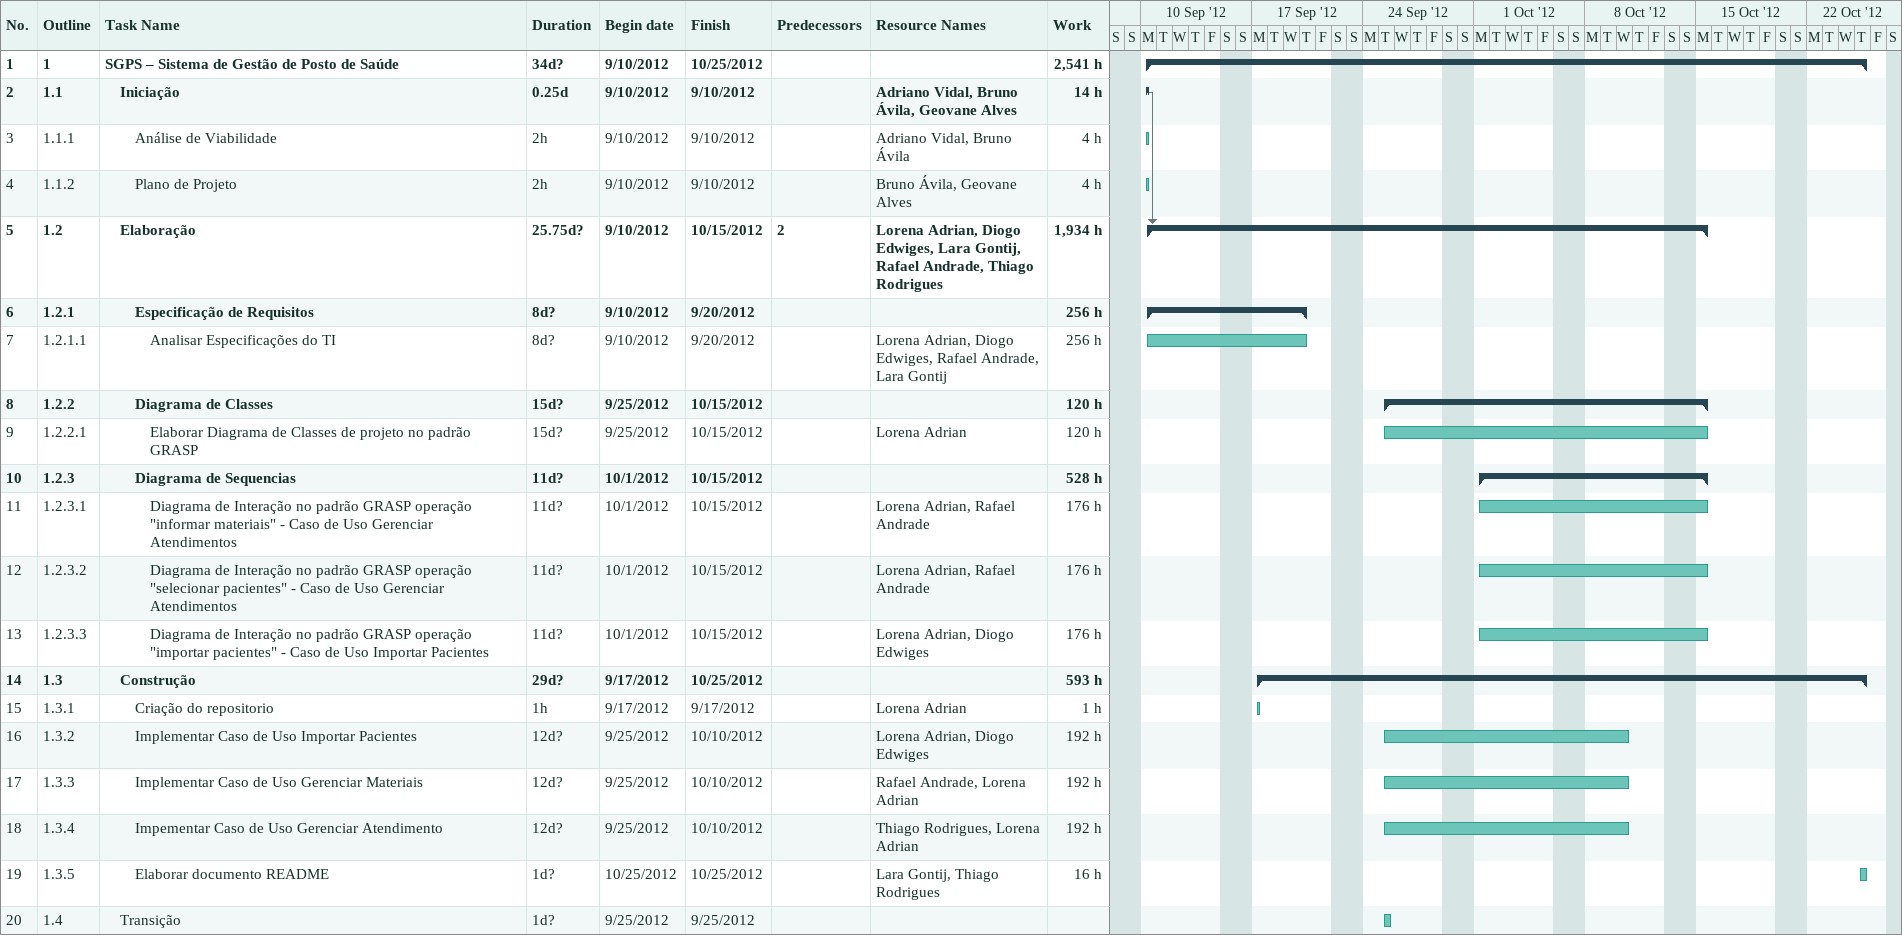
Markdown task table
| ID | WBS | Task | Duration | Start | Finish | Predecessors | Resources | Work (h) |
|---|---|---|---|---|---|---|---|---|
| 1 | 1 | **SGPS – Sistema de Gestão de Posto de Saúde** | 34d? | 2012-09-10 | 2012-10-25 |  |  | 2541 |
| 2 | 1.1 | **Iniciação** | 0.25d | 2012-09-10 | 2012-09-10 |  | Adriano Vidal, Bruno Ávila, Geovane Alves | 14 |
| 3 | 1.1.1 | Análise de Viabilidade | 2h | 2012-09-10 | 2012-09-10 |  | Adriano Vidal, Bruno Ávila | 4 |
| 4 | 1.1.2 | Plano de Projeto | 2h | 2012-09-10 | 2012-09-10 |  | Bruno Ávila, Geovane Alves | 4 |
| 5 | 1.2 | **Elaboração** | 25.75d? | 2012-09-10 | 2012-10-15 | 2 | Lorena Adrian, Diogo Edwiges, Lara Gontij, Rafael Andrade, Thiago Rodrigues | 1934 |
| 6 | 1.2.1 | **Especificação de Requisitos** | 8d? | 2012-09-10 | 2012-09-20 |  |  | 256 |
| 7 | 1.2.1.1 | Analisar Especificações do TI | 8d? | 2012-09-10 | 2012-09-20 |  | Lorena Adrian, Diogo Edwiges, Rafael Andrade, Lara Gontij | 256 |
| 8 | 1.2.2 | **Diagrama de Classes** | 15d? | 2012-09-25 | 2012-10-15 |  |  | 120 |
| 9 | 1.2.2.1 | Elaborar Diagrama de Classes de projeto no padrão GRASP | 15d? | 2012-09-25 | 2012-10-15 |  | Lorena Adrian | 120 |
| 10 | 1.2.3 | **Diagrama de Sequencias** | 11d? | 2012-10-01 | 2012-10-15 |  |  | 528 |
| 11 | 1.2.3.1 | Diagrama de Interação no padrão GRASP operação "informar materiais" - Caso de Uso Gerenciar Atendimentos | 11d? | 2012-10-01 | 2012-10-15 |  | Lorena Adrian, Rafael Andrade | 176 |
| 12 | 1.2.3.2 | Diagrama de Interação no padrão GRASP operação "selecionar pacientes" - Caso de Uso Gerenciar Atendimentos | 11d? | 2012-10-01 | 2012-10-15 |  | Lorena Adrian, Rafael Andrade | 176 |
| 13 | 1.2.3.3 | Diagrama de Interação no padrão GRASP operação "importar pacientes" - Caso de Uso Importar Pacientes | 11d? | 2012-10-01 | 2012-10-15 |  | Lorena Adrian, Diogo Edwiges | 176 |
| 14 | 1.3 | **Construção** | 29d? | 2012-09-17 | 2012-10-25 |  |  | 593 |
| 15 | 1.3.1 | Criação do repositorio | 1h | 2012-09-17 | 2012-09-17 |  | Lorena Adrian | 1 |
| 16 | 1.3.2 | Implementar Caso de Uso Importar Pacientes | 12d? | 2012-09-25 | 2012-10-10 |  | Lorena Adrian, Diogo Edwiges | 192 |
| 17 | 1.3.3 | Implementar Caso de Uso Gerenciar Materiais | 12d? | 2012-09-25 | 2012-10-10 |  | Rafael Andrade, Lorena Adrian | 192 |
| 18 | 1.3.4 | Impementar Caso de Uso Gerenciar Atendimento | 12d? | 2012-09-25 | 2012-10-10 |  | Thiago Rodrigues, Lorena Adrian | 192 |
| 19 | 1.3.5 | Elaborar documento README | 1d? | 2012-10-25 | 2012-10-25 |  | Lara Gontij, Thiago Rodrigues | 16 |
| 20 | 1.4 | Transição | 1d? | 2012-09-25 | 2012-09-25 |  |  |  |
